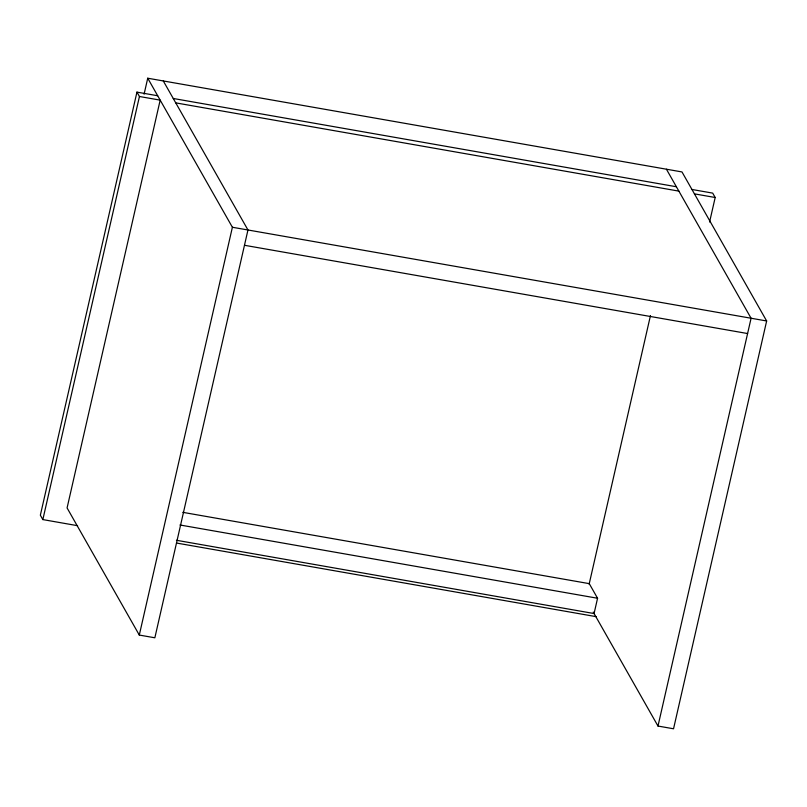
<?xml version="1.0" encoding="UTF-8"?>
<svg xmlns="http://www.w3.org/2000/svg" width="807" height="807" viewBox="0 0 807 807"><rect width="100%" height="100%" fill="white"/><g stroke="black" fill="none" stroke-linecap="round" stroke-linejoin="round"><path stroke-width="1.21" d="M157.688 95.751L136.948 92.119L40.35 515.209L42.842 519.587L77.583 525.69M42.842 519.587L139.44 96.497L136.948 92.119M144.09 94.187L147.731 78.218L681.986 171.941L766.65 320.974L673.542 728.782L657.987 726.048L593.246 612.079M163.296 80.952L247.961 229.985L154.853 637.792L139.298 635.059L232.396 227.261L147.731 78.218M589.13 584.207L650.462 315.587M182.796 512.334L589.261 583.643L597.563 598.249L594.073 613.542L176.451 540.276M709.585 222.026L715.184 197.503L712.692 193.115L691.942 189.474M657.987 726.048L751.085 318.251L666.421 169.208M173.253 98.484L676.387 186.75M139.44 96.497L160.179 100.139L67.082 507.936L139.298 635.059M175.744 102.872L678.879 191.128M694.434 193.862L715.184 197.503M232.396 227.261L766.65 320.974M244.471 245.278L747.595 333.543M179.941 524.984L597.563 598.249M176.854 543.101L596.252 616.669"/></g></svg>
